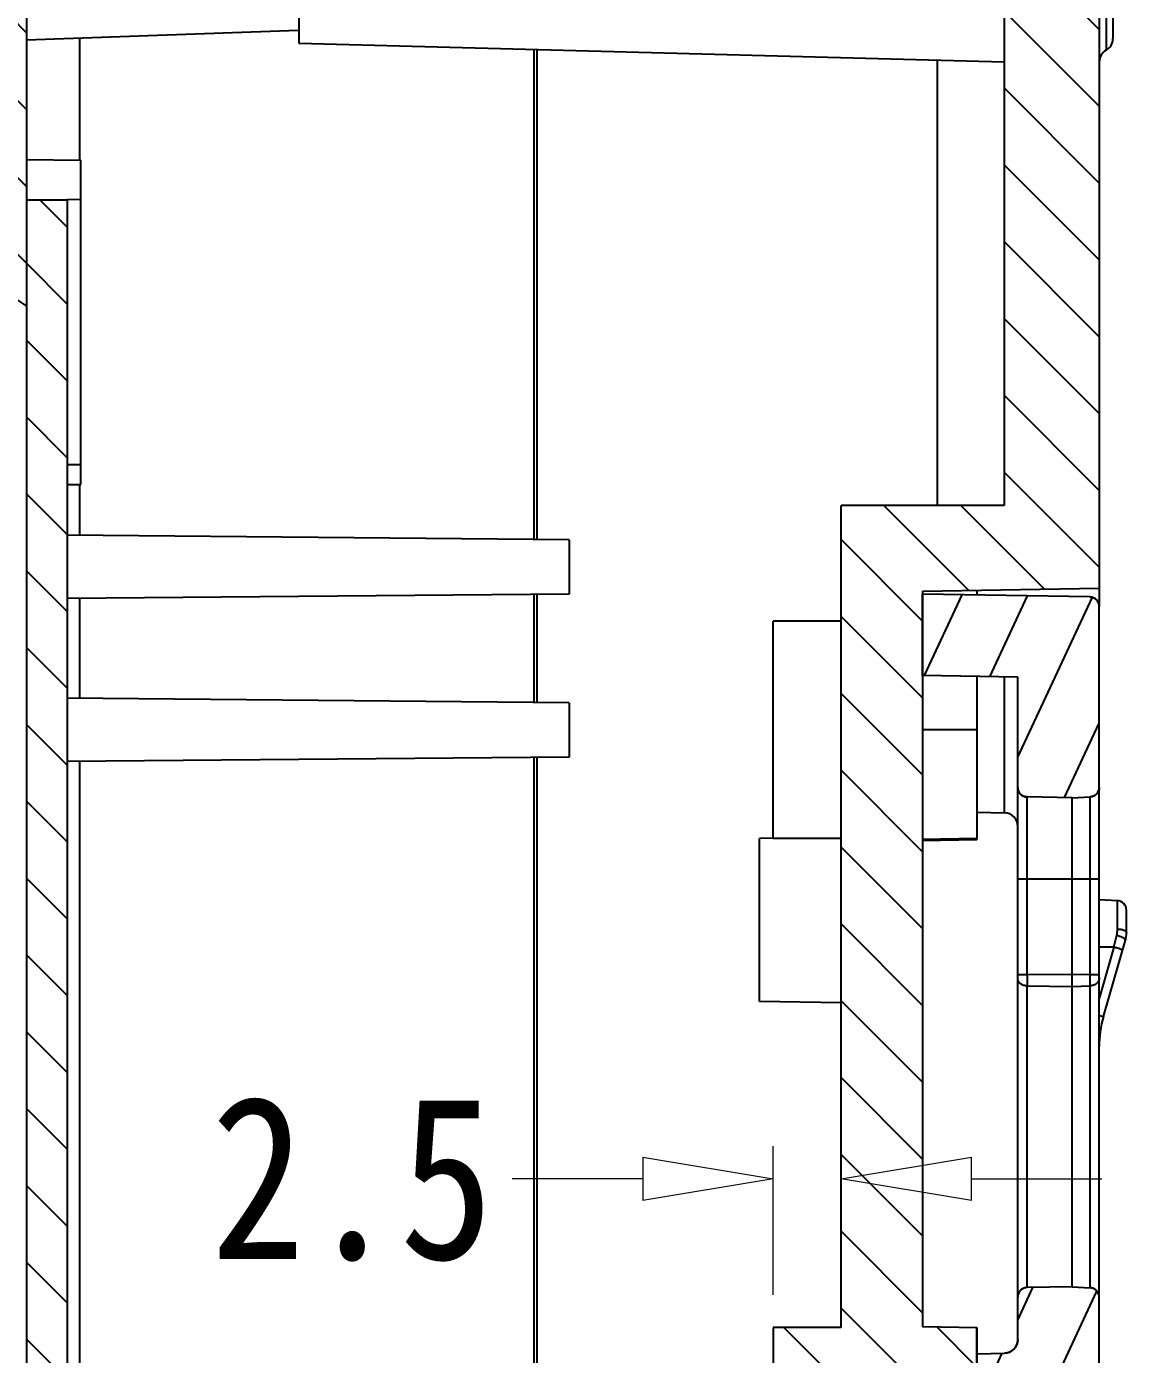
# Model space of a CAD drawing. Header units: millimetres. Extents: x 1786 to 2940, y -3417 to -1928.
# Drawn here: x 2595.91 to 2636.38, y -2885.4 to -2836.52 of the extents above; entities that cross this region are included whole.
import ezdxf

# ---------------------------------------------------------------- set-up
doc = ezdxf.new("R2010")
doc.units = ezdxf.units.MM
doc.layers.add('02___PRT_ALL_AXES', color=7, linetype='Continuous')
doc.layers.add('06___PRT_ALL_SURFS', color=7, linetype='Continuous')
doc.layers.add('dim', color=3, linetype='Continuous', lineweight=9)
doc.styles.add('FFS', font='', dxfattribs={"width": 0.85})
doc.styles.get('FFS').set_extended_font_data('FangSong_GB2312')
doc.dimstyles.new('YanXiu', dxfattribs={"dimtxt": 2.5, "dimasz": 2.2, "dimexe": 1, "dimexo": 0.6, "dimgap": 0.66, "dimtad": 0, "dimzin": 9, "dimdsep": 46, "dimtxsty": 'FFS', "dimblk": 'CLOSEDBLANK', "dimcen": 0, "dimclrd": 256, "dimclre": 131, "dimclrt": 42, "dimazin": 2, "dimtfac": 1, "dimtofl": 0, "dimtmove": 0, "dimatfit": 3, "dimldrblk": 'CLOSEDBLANK', "dimfxl": 1, "dimlwd": 5, "dimlwe": 5, "dimarcsym": 0})
pattern_1 = [(315, (-644.6682, -170.3484), (1.4142136, 1.4142136), [])]

# ---------------------------------------------------------------- blocks, each defined once
blk = doc.blocks.new('_ClosedBlank')
at = {"color": 0, "linetype": 'ByBlock', "lineweight": -2}
for p, q in [((-1, 0.167), (0, 0)), ((-1, 0.167), (-1, -0.167)), ((0, 0), (-1, -0.167))]:
    blk.add_line(p, q, dxfattribs=at)
blk = doc.blocks.new('*D16')
at = {"layer": 'Defpoints', "color": 0, "transparency": 16777216}
for p in [(-58.776, 176.946), (-58.776, 171.473), (-56.276, 171.473)]:
    blk.add_point(p, dxfattribs=at)
at = {"layer": 'dim', "color": 131, "lineweight": 5, "transparency": 16777216}
for p, q in [((-58.776, 172.672), (-58.776, 178.145)), ((-56.276, 172.672), (-56.276, 178.145))]:
    blk.add_line(p, q, dxfattribs=at)
at = {"layer": 'dim', "lineweight": 5, "transparency": 16777216}
for p, q in [((-63.576, 176.946), (-68.376, 176.946)), ((-51.476, 176.946), (-46.676, 176.946))]:
    blk.add_line(p, q, dxfattribs=at)
at = {"layer": 'dim', "lineweight": 5, "transparency": 16777216, "xscale": 4.800000000000001, "yscale": 4.800000000000001, "zscale": 4.800000000000001}
blk.add_blockref('_ClosedBlank', (-58.776, 176.946), dxfattribs=at)
at = {"layer": 'dim', "lineweight": 5, "transparency": 16777216, "xscale": 4.800000000000001, "yscale": 4.800000000000001, "zscale": 4.800000000000001, "rotation": 180}
blk.add_blockref('_ClosedBlank', (-56.276, 176.946), dxfattribs=at)
at = {"layer": 'dim', "color": 42, "transparency": 16777216, "insert": (-74.262, 176.946), "char_height": 6, "attachment_point": 5, "style": 'FFS'}
blk.add_mtext('2.5', dxfattribs=at)
blk = doc.blocks.new('u231')
at = {"linetype": 'Continuous'}
h = blk.add_hatch(dxfattribs=at)
h.set_pattern_fill('DEFAULT__11', color=2, scale=2, angle=135, style=0, pattern_type=0)
h.set_pattern_definition([(135, (-647.4967, -173.1769), (-1.4142136, -1.4142136), [])])
edge = h.paths.add_edge_path()
edge.add_line((-89.538, 42.098), (-89.538, 71.575))
edge.add_line((-86.247, 71.575), (-89.538, 71.575))
edge.add_line((-86.247, 63.672), (-86.247, 71.575))
edge.add_line((-86.247, 63.672), (-80.547, 63.473))
edge.add_line((-80.547, 61.573), (-80.547, 63.473))
edge.add_line((-86.547, 61.468), (-80.547, 61.573))
edge.add_line((-86.547, 59.477), (-86.547, 61.468))
edge.add_line((-86.547, 59.477), (-80.547, 59.373))
edge.add_line((-80.547, 57.473), (-80.547, 59.373))
edge.add_line((-86.247, 57.274), (-80.547, 57.473))
edge.add_line((-86.247, 54.072), (-86.247, 57.274))
edge.add_line((-86.247, 54.072), (-76.247, 53.723))
edge.add_line((-76.247, 52.223), (-76.247, 53.723))
edge.add_line((-76.247, 52.223), (-86.247, 52.223))
edge.add_line((-86.247, 46.723), (-86.247, 52.223))
edge.add_line((-76.247, 46.723), (-86.247, 46.723))
edge.add_line((-76.247, 45.223), (-76.247, 46.723))
edge.add_line((-86.247, 44.873), (-76.247, 45.223))
edge.add_line((-86.247, 41.665), (-86.247, 44.873))
edge.add_spline(control_points=[(-84.282, 39.619), (-84.433, 39.622), (-84.725, 39.661), (-85.147, 39.819), (-85.522, 40.067), (-85.834, 40.393), (-86.069, 40.781), (-86.214, 41.213), (-86.247, 41.511), (-86.247, 41.665)], knot_values=[0, 0, 0, 0, 0.142857, 0.285714, 0.428571, 0.571429, 0.714286, 0.857143, 1, 1, 1, 1], degree=3, periodic=0)
edge.add_line((-84.282, 39.619), (-67.576, 39.321))
edge.add_line((-67.576, 37.579), (-67.576, 39.321))
edge.add_line((-66.276, 37.509), (-67.576, 37.579))
edge.add_line((-66.276, 35.72), (-66.276, 37.509))
edge.add_line((-83.697, 36.031), (-66.276, 35.72))
edge.add_spline(control_points=[(-89.538, 42.098), (-89.538, 41.702), (-89.464, 40.927), (-89.137, 39.795), (-88.603, 38.753), (-87.881, 37.832), (-86.993, 37.067), (-85.972, 36.491), (-84.853, 36.128), (-84.088, 36.038), (-83.697, 36.031)], knot_values=[0, 0, 0, 0, 0.125, 0.25, 0.375, 0.5, 0.625, 0.75, 0.875, 1, 1, 1, 1], degree=3, periodic=0)
edge = h.paths.add_edge_path()
edge.add_line((-89.538, 71.575), (-89.586, 71.575))
edge.add_line((-89.586, 71.575), (-88.588, 71.575))
edge.add_line((-86.247, 71.575), (-88.588, 71.575))
edge.add_line((-86.247, 71.575), (-89.538, 71.575))
edge = h.paths.add_edge_path()
edge.add_line((-90.576, 134.542), (-90.576, 139.222))
edge.add_line((-90.576, 139.222), (-89.276, 139.973))
edge.add_spline(control_points=[(-89.276, 141.299), (-88.669, 140.979), (-88.669, 140.293), (-89.276, 139.973)], knot_values=[0, 0, 0, 0, 1, 1, 1, 1], weights=[1, 0.644444, 0.644444, 1], degree=3, periodic=0)
edge.add_line((-89.276, 141.299), (-89.276, 145.873))
edge.add_line((-89.276, 145.873), (-86.247, 147.873))
edge.add_line((-86.247, 147.873), (-86.247, 141.672))
edge.add_line((-86.247, 141.672), (-80.547, 141.473))
edge.add_line((-80.547, 141.473), (-80.547, 139.573))
edge.add_line((-86.547, 139.468), (-80.547, 139.573))
edge.add_line((-86.547, 139.468), (-86.547, 137.477))
edge.add_line((-86.547, 137.477), (-80.547, 137.373))
edge.add_line((-80.547, 137.373), (-80.547, 135.473))
edge.add_line((-86.247, 135.274), (-80.547, 135.473))
edge.add_line((-86.247, 135.274), (-86.247, 71.575))
edge.add_line((-86.247, 71.575), (-88.588, 71.575))
edge.add_line((-88.588, 134.473), (-88.588, 71.575))
edge.add_line((-90.576, 134.542), (-88.588, 134.473))
edge = h.paths.add_edge_path()
edge.add_line((-90.576, 217.723), (-90.576, 235.152))
edge.add_spline(control_points=[(-84.681, 241.151), (-88.147, 241.091), (-90.576, 238.619), (-90.576, 235.152)], knot_values=[0, 0, 0, 0, 1, 1, 1, 1], weights=[1, 0.808834, 0.808834, 1], degree=3, periodic=0)
edge.add_line((-84.681, 241.151), (-79.276, 241.246))
edge.add_line((-79.276, 240.223), (-79.276, 241.246))
edge.add_line((-79.276, 240.223), (-80.876, 240.223))
edge.add_line((-80.876, 238.623), (-80.876, 240.223))
edge.add_line((-79.276, 238.623), (-80.876, 238.623))
edge.add_line((-79.276, 237.745), (-79.276, 238.623))
edge.add_line((-84.282, 237.658), (-79.276, 237.745))
edge.add_spline(control_points=[(-84.282, 237.658), (-85.437, 237.638), (-86.247, 236.814), (-86.247, 235.658)], knot_values=[0, 0, 0, 0, 1, 1, 1, 1], weights=[1, 0.808834, 0.808834, 1], degree=3, periodic=0)
edge.add_line((-86.247, 235.658), (-86.247, 226.672))
edge.add_line((-86.247, 226.672), (-80.547, 226.473))
edge.add_line((-80.547, 226.473), (-80.547, 224.573))
edge.add_line((-86.547, 224.468), (-80.547, 224.573))
edge.add_line((-86.547, 224.468), (-86.547, 222.477))
edge.add_line((-86.547, 222.477), (-80.547, 222.373))
edge.add_line((-80.547, 222.373), (-80.547, 220.473))
edge.add_line((-86.247, 220.274), (-80.547, 220.473))
edge.add_line((-86.247, 220.274), (-86.247, 209.072))
edge.add_line((-89.276, 211.073), (-86.247, 209.072))
edge.add_line((-89.276, 211.073), (-89.276, 215.646))
edge.add_spline(control_points=[(-89.276, 216.973), (-88.669, 216.652), (-88.669, 215.966), (-89.276, 215.646)], knot_values=[0, 0, 0, 0, 1, 1, 1, 1], weights=[1, 0.644444, 0.644444, 1], degree=3, periodic=0)
edge.add_line((-89.276, 216.973), (-90.576, 217.723))
h = blk.add_hatch(dxfattribs=at)
h.set_pattern_fill('DEFAULT__10', color=2, scale=2, angle=-45, style=0, pattern_type=0)
h.set_pattern_definition(pattern_1)
edge = h.paths.add_edge_path()
edge.add_line((-66.276, 36.231), (-66.276, 37.56))
edge.add_line((-67.476, 37.624), (-66.276, 37.56))
edge.add_line((-67.476, 37.624), (-67.476, 39.277))
edge.add_line((-52.733, 39.54), (-67.476, 39.277))
edge.add_spline(control_points=[(-50.276, 42.097), (-50.276, 41.905), (-50.317, 41.534), (-50.496, 40.997), (-50.787, 40.513), (-51.176, 40.104), (-51.647, 39.791), (-52.176, 39.592), (-52.543, 39.543), (-52.733, 39.54)], knot_values=[0, 0, 0, 0, 0.142857, 0.285714, 0.428571, 0.571429, 0.714286, 0.857143, 1, 1, 1, 1], degree=3, periodic=0)
edge.add_line((-50.276, 42.097), (-50.276, 44.064))
edge.add_line((-76.226, 44.744), (-50.276, 44.064))
edge.add_line((-76.226, 44.744), (-76.226, 47.723))
edge.add_line((-76.226, 47.723), (-60.776, 47.588))
edge.add_line((-60.776, 46.7), (-60.776, 47.588))
edge.add_line((-60.776, 46.7), (-47.776, 46.473))
edge.add_line((-47.776, 45.469), (-47.776, 46.473))
edge.add_line((-47.776, 45.469), (-46.276, 45.443))
edge.add_line((-46.276, 44.919), (-46.276, 45.443))
edge.add_spline(control_points=[(-46.526, 44.486), (-46.368, 44.578), (-46.276, 44.736), (-46.276, 44.919)], knot_values=[0, 0, 0, 0, 1, 1, 1, 1], weights=[1, 0.910684, 0.910684, 1], degree=3, periodic=0)
edge.add_spline(control_points=[(-46.526, 44.486), (-46.685, 44.395), (-46.776, 44.236), (-46.776, 44.053)], knot_values=[0, 0, 0, 0, 1, 1, 1, 1], weights=[1, 0.910684, 0.910684, 1], degree=3, periodic=0)
edge.add_line((-46.776, 42.097), (-46.776, 44.053))
edge.add_spline(control_points=[(-52.672, 35.963), (-52.277, 35.97), (-51.505, 36.062), (-50.377, 36.43), (-49.35, 37.013), (-48.454, 37.785), (-47.725, 38.715), (-47.184, 39.768), (-46.851, 40.912), (-46.776, 41.696), (-46.776, 42.097)], knot_values=[0, 0, 0, 0, 0.125, 0.25, 0.375, 0.5, 0.625, 0.75, 0.875, 1, 1, 1, 1], degree=3, periodic=0)
edge.add_line((-52.672, 35.963), (-65.776, 35.729))
edge.add_line((-65.776, 35.729), (-65.776, 36.204))
edge.add_line((-66.276, 36.231), (-65.776, 36.204))
edge = h.paths.add_edge_path()
edge.add_line((-46.776, 54.892), (-46.776, 71.575))
edge.add_spline(control_points=[(-46.526, 54.459), (-46.685, 54.551), (-46.776, 54.709), (-46.776, 54.892)], knot_values=[0, 0, 0, 0, 1, 1, 1, 1], weights=[1, 0.910684, 0.910684, 1], degree=3, periodic=0)
edge.add_spline(control_points=[(-46.526, 54.459), (-46.368, 54.368), (-46.276, 54.209), (-46.276, 54.026)], knot_values=[0, 0, 0, 0, 1, 1, 1, 1], weights=[1, 0.910684, 0.910684, 1], degree=3, periodic=0)
edge.add_line((-46.276, 53.502), (-46.276, 54.026))
edge.add_line((-47.776, 53.476), (-46.276, 53.502))
edge.add_line((-47.776, 52.473), (-47.776, 53.476))
edge.add_line((-60.776, 52.246), (-47.776, 52.473))
edge.add_line((-60.776, 51.357), (-60.776, 52.246))
edge.add_line((-76.226, 51.223), (-60.776, 51.357))
edge.add_line((-76.226, 51.223), (-76.226, 54.201))
edge.add_line((-76.226, 54.201), (-50.276, 54.881))
edge.add_line((-50.276, 54.881), (-50.276, 71.575))
edge.add_line((-46.776, 71.575), (-50.276, 71.575))
edge = h.paths.add_edge_path()
edge.add_line((-46.776, 71.575), (-50.276, 71.575))
edge.add_line((-46.776, 71.575), (-50.276, 71.575))
edge = h.paths.add_edge_path()
edge.add_line((-46.776, 235.236), (-46.776, 198.686))
edge.add_line((-53.276, 198.573), (-46.776, 198.686))
edge.add_line((-53.276, 198.573), (-53.276, 171.508))
edge.add_line((-53.276, 171.508), (-51.276, 171.473))
edge.add_line((-51.276, 171.473), (-51.276, 169.973))
edge.add_line((-57.276, 169.973), (-51.276, 169.973))
edge.add_line((-57.276, 169.973), (-57.276, 164.973))
edge.add_line((-57.276, 164.973), (-51.276, 164.973))
edge.add_line((-51.276, 164.973), (-51.276, 163.823))
edge.add_spline(control_points=[(-51.276, 163.823), (-51.705, 163.823), (-52.115, 163.695), (-52.468, 163.452)], knot_values=[0, 0, 0, 0, 1, 1, 1, 1], weights=[1, 0.969892, 0.969892, 1], degree=3, periodic=0)
edge.add_line((-53.276, 163.438), (-52.468, 163.452))
edge.add_line((-53.276, 163.438), (-53.276, 159.638))
edge.add_line((-53.776, 159.638), (-53.276, 159.638))
edge.add_line((-53.776, 159.638), (-53.776, 156.473))
edge.add_line((-53.776, 156.473), (-53.276, 156.473))
edge.add_line((-53.276, 156.473), (-53.276, 146.532))
edge.add_line((-48.313, 146.446), (-53.276, 146.532))
edge.add_spline(control_points=[(-48.313, 146.446), (-48.095, 146.442), (-47.949, 146.278), (-47.971, 146.06)], knot_values=[0, 0, 0, 0, 1, 1, 1, 1], weights=[1, 0.784661, 0.784661, 1], degree=3, periodic=0)
edge.add_spline(control_points=[(-47.427, 134.266), (-48.188, 138.156), (-48.371, 142.116), (-47.971, 146.06)], knot_values=[0, 0, 0, 0, 1, 1, 1, 1], weights=[1, 0.992806, 0.992806, 1], degree=3, periodic=0)
edge.add_spline(control_points=[(-47.427, 134.266), (-47.065, 132.413), (-47.054, 130.526), (-47.396, 128.669)], knot_values=[0, 0, 0, 0, 1, 1, 1, 1], weights=[1, 0.988296, 0.988296, 1], degree=3, periodic=0)
edge.add_spline(control_points=[(-47.385, 114.009), (-48.288, 118.868), (-48.291, 123.809), (-47.396, 128.669)], knot_values=[0, 0, 0, 0, 1, 1, 1, 1], weights=[1, 0.988878, 0.988878, 1], degree=3, periodic=0)
edge.add_spline(control_points=[(-47.385, 114.009), (-47.047, 112.192), (-47.048, 110.344), (-47.386, 108.527)], knot_values=[0, 0, 0, 0, 1, 1, 1, 1], weights=[1, 0.988772, 0.988772, 1], degree=3, periodic=0)
edge.add_spline(control_points=[(-47.939, 97.973), (-48.219, 101.505), (-48.034, 105.043), (-47.386, 108.527)], knot_values=[0, 0, 0, 0, 1, 1, 1, 1], weights=[1, 0.994244, 0.994244, 1], degree=3, periodic=0)
edge.add_spline(control_points=[(-48.047, 97.692), (-47.969, 97.766), (-47.931, 97.866), (-47.939, 97.973)], knot_values=[0, 0, 0, 0, 1, 1, 1, 1], weights=[1, 0.934846, 0.934846, 1], degree=3, periodic=0)
edge.add_spline(control_points=[(-51.754, 89.967), (-51.509, 92.944), (-50.216, 95.637), (-48.047, 97.692)], knot_values=[0, 0, 0, 0, 1, 1, 1, 1], weights=[1, 0.956068, 0.956068, 1], degree=3, periodic=0)
edge.add_spline(control_points=[(-52.097, 89.646), (-51.908, 89.649), (-51.77, 89.778), (-51.754, 89.967)], knot_values=[0, 0, 0, 0, 1, 1, 1, 1], weights=[1, 0.827667, 0.827667, 1], degree=3, periodic=0)
edge.add_line((-52.097, 89.646), (-53.276, 89.625))
edge.add_line((-53.276, 89.625), (-53.276, 79.075))
edge.add_line((-53.276, 79.075), (-46.776, 78.961))
edge.add_line((-46.776, 78.961), (-46.776, 71.575))
edge.add_line((-46.776, 71.575), (-50.276, 71.575))
edge.add_line((-50.276, 75.917), (-50.276, 71.575))
edge.add_line((-50.276, 75.917), (-56.276, 75.917))
edge.add_line((-56.276, 75.917), (-56.276, 91.591))
edge.add_spline(control_points=[(-56.276, 91.591), (-56.276, 92.168), (-55.871, 92.58), (-55.294, 92.59)], knot_values=[0, 0, 0, 0, 1, 1, 1, 1], weights=[1, 0.808834, 0.808834, 1], degree=3, periodic=0)
edge.add_line((-55.098, 92.594), (-55.294, 92.59))
edge.add_spline(control_points=[(-54.158, 93.305), (-54.288, 92.874), (-54.647, 92.602), (-55.098, 92.594)], knot_values=[0, 0, 0, 0, 1, 1, 1, 1], weights=[1, 0.871858, 0.871858, 1], degree=3, periodic=0)
edge.add_spline(control_points=[(-54.158, 93.305), (-53.565, 95.273), (-52.586, 97.079), (-51.262, 98.65)], knot_values=[0, 0, 0, 0, 1, 1, 1, 1], weights=[1, 0.986169, 0.986169, 1], degree=3, periodic=0)
edge.add_spline(control_points=[(-51.027, 99.337), (-51.016, 99.084), (-51.098, 98.844), (-51.262, 98.65)], knot_values=[0, 0, 0, 0, 1, 1, 1, 1], weights=[1, 0.95456, 0.95456, 1], degree=3, periodic=0)
edge.add_spline(control_points=[(-51.027, 99.337), (-51.164, 102.602), (-50.933, 105.862), (-50.335, 109.075)], knot_values=[0, 0, 0, 0, 1, 1, 1, 1], weights=[1, 0.995749, 0.995749, 1], degree=3, periodic=0)
edge.add_spline(control_points=[(-50.335, 113.462), (-50.065, 112.008), (-50.065, 110.529), (-50.335, 109.075)], knot_values=[0, 0, 0, 0, 1, 1, 1, 1], weights=[1, 0.988772, 0.988772, 1], degree=3, periodic=0)
edge.add_spline(control_points=[(-50.335, 113.462), (-51.304, 118.682), (-51.308, 123.991), (-50.347, 129.213)], knot_values=[0, 0, 0, 0, 1, 1, 1, 1], weights=[1, 0.988878, 0.988878, 1], degree=3, periodic=0)
edge.add_spline(control_points=[(-50.371, 133.69), (-50.081, 132.208), (-50.073, 130.698), (-50.347, 129.213)], knot_values=[0, 0, 0, 0, 1, 1, 1, 1], weights=[1, 0.988296, 0.988296, 1], degree=3, periodic=0)
edge.add_spline(control_points=[(-50.371, 133.69), (-50.939, 136.594), (-51.208, 139.542), (-51.173, 142.501)], knot_values=[0, 0, 0, 0, 1, 1, 1, 1], weights=[1, 0.996511, 0.996511, 1], degree=3, periodic=0)
edge.add_spline(control_points=[(-52.156, 143.512), (-51.573, 143.502), (-51.167, 143.084), (-51.173, 142.501)], knot_values=[0, 0, 0, 0, 1, 1, 1, 1], weights=[1, 0.806127, 0.806127, 1], degree=3, periodic=0)
edge.add_line((-52.156, 143.512), (-55.294, 143.567))
edge.add_spline(control_points=[(-56.276, 144.567), (-56.276, 143.989), (-55.871, 143.577), (-55.294, 143.567)], knot_values=[0, 0, 0, 0, 1, 1, 1, 1], weights=[1, 0.808834, 0.808834, 1], degree=3, periodic=0)
edge.add_line((-56.276, 144.567), (-56.276, 163.473))
edge.add_line((-56.276, 163.473), (-58.776, 163.473))
edge.add_line((-58.776, 171.473), (-58.776, 163.473))
edge.add_line((-56.276, 171.473), (-58.776, 171.473))
edge.add_line((-56.276, 171.473), (-56.276, 201.73))
edge.add_line((-50.276, 201.73), (-56.276, 201.73))
edge.add_line((-50.276, 235.236), (-50.276, 201.73))
edge.add_spline(control_points=[(-50.276, 235.236), (-50.276, 236.68), (-51.289, 237.71), (-52.733, 237.736)], knot_values=[0, 0, 0, 0, 1, 1, 1, 1], weights=[1, 0.808834, 0.808834, 1], degree=3, periodic=0)
edge.add_line((-55.276, 237.78), (-52.733, 237.736))
edge.add_line((-55.276, 237.78), (-55.276, 238.623))
edge.add_line((-53.676, 238.623), (-55.276, 238.623))
edge.add_line((-53.676, 238.623), (-53.676, 240.223))
edge.add_line((-53.676, 240.223), (-55.276, 240.223))
edge.add_line((-55.276, 240.223), (-55.276, 241.281))
edge.add_line((-55.276, 241.281), (-52.672, 241.235))
edge.add_spline(control_points=[(-46.776, 235.236), (-46.776, 238.702), (-49.206, 241.175), (-52.672, 241.235)], knot_values=[0, 0, 0, 0, 1, 1, 1, 1], weights=[1, 0.808834, 0.808834, 1], degree=3, periodic=0)
h = blk.add_hatch(dxfattribs=at)
h.set_pattern_fill('DEFAULT__9', color=2, scale=2, angle=-45, style=0, pattern_type=0)
h.set_pattern_definition(pattern_1)
edge = h.paths.add_edge_path()
edge.add_line((-84.747, 212.973), (-84.747, 143.973))
edge.add_line((-84.747, 143.973), (-86.247, 143.973))
edge.add_line((-86.247, 212.973), (-86.247, 143.973))
edge.add_line((-84.747, 212.973), (-86.247, 212.973))
h = blk.add_hatch(dxfattribs=at)
h.set_pattern_fill('DEFAULT__5', color=2, scale=2.189043, angle=245, style=0, pattern_type=0)
h.set_pattern_definition([(245, (-646.0824, -171.7626), (1.983947, -0.9251295), [])])
edge = h.paths.add_edge_path()
edge.add_line((-46.776, 160.844), (-46.776, 164.488))
edge.add_spline(control_points=[(-46.776, 160.844), (-46.776, 158.517), (-48.363, 156.816), (-50.683, 156.654)], knot_values=[0, 0, 0, 0, 1, 1, 1, 1], weights=[1, 0.820902, 0.820902, 1], degree=3, periodic=0)
edge.add_line((-50.683, 156.654), (-52.176, 156.55))
edge.add_line((-52.176, 157), (-52.176, 156.55))
edge.add_line((-53.276, 157.038), (-52.176, 157))
edge.add_line((-53.276, 157.038), (-53.776, 157.047))
edge.add_line((-53.776, 159.638), (-53.776, 157.047))
edge.add_line((-53.276, 159.638), (-53.776, 159.638))
edge.add_line((-53.276, 159.638), (-51.276, 159.673))
edge.add_spline(control_points=[(-51.276, 159.673), (-47.176, 159.673), (-47.176, 163.773), (-51.276, 163.773)], knot_values=[0, 0, 0, 0, 1, 1, 1, 1], weights=[1, 0.333333, 0.333333, 1], degree=3, periodic=0)
edge.add_line((-51.276, 163.773), (-51.276, 165.838))
edge.add_line((-51.276, 165.838), (-48.562, 165.79))
edge.add_line((-48.562, 165.79), (-47.276, 164.505))
edge.add_line((-47.276, 164.505), (-46.776, 164.488))
edge = h.paths.add_edge_path()
edge.add_line((-46.776, 170.458), (-46.776, 172.588))
edge.add_line((-47.276, 170.44), (-46.776, 170.458))
edge.add_line((-48.562, 169.155), (-47.276, 170.44))
edge.add_line((-51.276, 169.108), (-48.562, 169.155))
edge.add_line((-51.276, 169.108), (-51.276, 170.508))
edge.add_line((-51.276, 170.508), (-50.268, 170.525))
edge.add_spline(control_points=[(-49.776, 171.025), (-49.776, 170.736), (-49.979, 170.53), (-50.268, 170.525)], knot_values=[0, 0, 0, 0, 1, 1, 1, 1], weights=[1, 0.808834, 0.808834, 1], degree=3, periodic=0)
edge.add_line((-49.776, 171.025), (-49.776, 172.594))
edge.add_spline(control_points=[(-49.432, 172.944), (-49.635, 172.94), (-49.776, 172.796), (-49.776, 172.594)], knot_values=[0, 0, 0, 0, 1, 1, 1, 1], weights=[1, 0.808834, 0.808834, 1], degree=3, periodic=0)
edge.add_line((-47.776, 172.973), (-49.432, 172.944))
edge.add_line((-47.776, 172.973), (-47.108, 172.938))
edge.add_spline(control_points=[(-46.776, 172.588), (-46.776, 172.785), (-46.912, 172.927), (-47.108, 172.938)], knot_values=[0, 0, 0, 0, 1, 1, 1, 1], weights=[1, 0.816916, 0.816916, 1], degree=3, periodic=0)
edge = h.paths.add_edge_path()
edge.add_line((-46.776, 191.357), (-46.776, 198.015))
edge.add_spline(control_points=[(-46.776, 191.357), (-46.776, 191.161), (-46.912, 191.018), (-47.108, 191.008)], knot_values=[0, 0, 0, 0, 1, 1, 1, 1], weights=[1, 0.816916, 0.816916, 1], degree=3, periodic=0)
edge.add_line((-47.776, 190.973), (-47.108, 191.008))
edge.add_line((-47.776, 190.973), (-49.432, 191.002))
edge.add_spline(control_points=[(-49.432, 191.002), (-49.635, 191.005), (-49.776, 191.149), (-49.776, 191.351)], knot_values=[0, 0, 0, 0, 1, 1, 1, 1], weights=[1, 0.808834, 0.808834, 1], degree=3, periodic=0)
edge.add_line((-49.776, 191.351), (-49.776, 195.411))
edge.add_line((-49.776, 195.411), (-53.276, 195.472))
edge.add_line((-53.276, 195.472), (-53.276, 198.473))
edge.add_line((-47.12, 198.365), (-53.276, 198.473))
edge.add_spline(control_points=[(-47.12, 198.365), (-46.918, 198.362), (-46.776, 198.217), (-46.776, 198.015)], knot_values=[0, 0, 0, 0, 1, 1, 1, 1], weights=[1, 0.808834, 0.808834, 1], degree=3, periodic=0)
at = {"color": 7, "linetype": 'Continuous'}
for p, q in [((-50.276, 235.236), (-50.276, 201.73)), ((-50.276, 235.236), (-50.276, 201.73)), ((-46.776, 235.236), (-46.776, 198.686)), ((-46.776, 235.236), (-46.776, 198.027)), ((-46.526, 228.459), (-46.526, 218.486)), ((-76.226, 228.201), (-76.226, 218.744)), ((-46.276, 228.026), (-46.276, 218.919)), ((-86.247, 220.274), (-86.247, 209.072)), ((-86.247, 220.274), (-86.247, 141.672)), ((-86.247, 218.873), (-76.247, 219.223)), ((-84.282, 214.438), (-84.282, 218.942)), ((-76.226, 218.744), (-50.276, 218.064)), ((-67.576, 218.517), (-67.576, 200.484)), ((-67.476, 218.515), (-67.476, 200.484)), ((-52.733, 201.73), (-52.733, 218.129)), ((-86.247, 214.473), (-84.247, 214.438)), ((-84.247, 202.508), (-84.247, 214.438)), ((-84.747, 212.973), (-86.247, 212.973)), ((-84.747, 212.973), (-86.247, 212.973)), ((-86.247, 212.973), (-86.247, 143.973)), ((-84.747, 212.999), (-84.247, 213.008)), ((-84.747, 212.973), (-84.747, 143.973)), ((-84.747, 212.973), (-84.747, 143.973)), ((-89.276, 211.073), (-86.247, 209.072)), ((-89.276, 211.073), (-86.247, 209.072)), ((-84.247, 203.223), (-84.747, 203.223)), ((-84.747, 202.499), (-84.247, 202.508)), ((-84.282, 200.63), (-84.282, 202.508)), ((-50.276, 201.73), (-56.276, 201.73)), ((-50.276, 201.73), (-56.276, 201.73)), ((-56.276, 171.473), (-56.276, 201.73)), ((-56.276, 171.473), (-56.276, 201.73)), ((-66.276, 200.473), (-84.747, 200.634)), ((-66.276, 200.473), (-66.276, 198.473)), ((-66.276, 198.473), (-84.747, 198.311)), ((-67.576, 198.461), (-67.576, 194.484)), ((-67.476, 198.461), (-67.476, 194.484)), ((-53.276, 198.573), (-46.776, 198.686)), ((-53.276, 198.573), (-46.776, 198.686)), ((-53.276, 198.573), (-53.276, 171.508)), ((-53.276, 198.573), (-53.276, 171.508)), ((-47.12, 198.365), (-53.276, 198.473)), ((-47.12, 198.365), (-53.276, 198.473)), ((-53.276, 195.472), (-53.276, 198.473)), ((-84.282, 194.63), (-84.282, 198.315)), ((-46.776, 159.223), (-46.776, 198.015)), ((-46.776, 191.357), (-46.776, 198.015)), ((-56.276, 197.473), (-58.776, 197.473)), ((-49.776, 195.411), (-53.276, 195.472)), ((-49.776, 195.411), (-53.276, 195.472)), ((-50.268, 190.42), (-50.268, 195.42)), ((-49.776, 171.025), (-49.776, 195.411)), ((-49.776, 191.351), (-49.776, 195.411)), ((-66.276, 194.473), (-84.747, 194.634)), ((-66.276, 194.473), (-66.276, 192.473)), ((-66.276, 192.473), (-84.747, 192.311)), ((-84.282, 154.438), (-84.282, 192.315)), ((-67.576, 192.461), (-67.576, 145.484)), ((-67.476, 192.461), (-67.476, 145.484)), ((-47.776, 190.973), (-49.432, 191.002)), ((-49.432, 184.466), (-49.432, 191.002)), ((-47.776, 190.973), (-49.432, 191.002)), ((-47.776, 190.973), (-47.108, 191.008)), ((-47.776, 190.973), (-47.108, 191.008)), ((-47.776, 184.45), (-47.776, 190.973)), ((-47.108, 184.469), (-47.108, 191.008)), ((-51.276, 190.438), (-50.268, 190.42)), ((-58.776, 189.481), (-59.276, 189.473)), ((-59.276, 183.473), (-59.276, 189.473)), ((-56.276, 189.473), (-58.776, 189.473)), ((-51.276, 189.423), (-53.276, 189.388)), ((-51.276, 189.423), (-51.276, 189.473)), ((-46.776, 187.973), (-49.776, 187.973)), ((-46.108, 187.185), (-46.776, 187.22)), ((-46.108, 186.143), (-46.108, 187.185)), ((-45.776, 186.007), (-45.776, 186.836)), ((-46.235, 185.473), (-46.133, 185.918)), ((-46.235, 185.473), (-46.776, 185.473)), ((-46.235, 185.473), (-46.776, 183.585)), ((-46.621, 182.919), (-45.815, 185.731)), ((-49.776, 184.466), (-49.432, 184.466)), ((-47.776, 184.45), (-49.432, 184.466)), ((-47.108, 184.469), (-47.776, 184.45)), ((-47.108, 184.469), (-46.776, 184.469)), ((-49.432, 172.944), (-49.432, 184.045)), ((-49.432, 184.045), (-47.776, 184.029)), ((-47.776, 184.029), (-47.108, 184.049)), ((-47.776, 172.973), (-47.776, 184.029)), ((-47.108, 172.938), (-47.108, 184.049)), ((-56.276, 183.42), (-59.276, 183.473)), ((-49.776, 171.025), (-49.776, 172.594)), ((-47.776, 172.973), (-49.432, 172.944)), ((-47.776, 172.973), (-49.432, 172.944)), ((-47.776, 172.973), (-47.108, 172.938)), ((-47.776, 172.973), (-47.108, 172.938)), ((-46.776, 170.458), (-46.776, 172.588)), ((-56.276, 171.473), (-58.776, 171.473)), ((-56.276, 171.473), (-58.776, 171.473)), ((-58.776, 171.473), (-58.776, 163.473)), ((-58.776, 171.473), (-58.776, 163.473)), ((-53.276, 171.508), (-51.276, 171.473)), ((-53.276, 171.508), (-51.276, 171.473)), ((-51.276, 171.473), (-51.276, 169.973)), ((-51.276, 168.973), (-51.276, 171.473)), ((-51.276, 170.508), (-50.268, 170.525)), ((-51.276, 170.508), (-50.268, 170.525)), ((-51.276, 169.108), (-51.276, 170.508))]:
    blk.add_line(p, q, dxfattribs=at)
for centre, radius, start, end in [((-46.276, 218.053), 0.5, 120, 180), ((-46.776, 218.919), 0.5, 300, 0), ((-47.126, 198.015), 0.35, 0, 89), ((-49.426, 191.351), 0.35, 180, 269), ((-47.126, 191.357), 0.35, 273, 0), ((-50.276, 189.92), 0.5, 0, 89), ((-46.126, 186.836), 0.35, 0, 87), ((-47.119, 186.143), 1.012, 347.1913, 0.0528), ((-46.776, 186.007), 1, 344, 0), ((-42.776, 181.816), 4, 164, 180.0003), ((-49.426, 172.594), 0.35, 91, 180), ((-47.126, 172.588), 0.35, 0, 87), ((-50.276, 171.025), 0.5, 271, 0)]:
    blk.add_arc(centre, radius, start, end, dxfattribs=at)
for points, start_tangent, end_tangent in [([(-47.12, 198.365), (-47.116, 198.365), (-47.112, 198.365), (-47.109, 198.365), (-47.105, 198.365), (-47.101, 198.364), (-47.097, 198.364), (-47.093, 198.364), (-47.089, 198.363), (-47.085, 198.363), (-47.081, 198.362), (-47.077, 198.362), (-47.073, 198.361), (-47.069, 198.361), (-47.065, 198.36), (-47.061, 198.359), (-47.057, 198.358), (-47.053, 198.357), (-47.049, 198.357), (-47.045, 198.356), (-47.041, 198.355), (-47.037, 198.354), (-47.033, 198.353), (-47.029, 198.351), (-47.025, 198.35), (-47.021, 198.349), (-47.017, 198.348), (-47.013, 198.346), (-47.009, 198.345), (-47.005, 198.344), (-47.001, 198.342), (-46.997, 198.34), (-46.993, 198.339), (-46.989, 198.337), (-46.985, 198.335), (-46.981, 198.334), (-46.977, 198.332), (-46.973, 198.33), (-46.969, 198.328), (-46.965, 198.326), (-46.962, 198.324), (-46.958, 198.322), (-46.954, 198.32), (-46.95, 198.318), (-46.946, 198.315), (-46.943, 198.313), (-46.939, 198.311), (-46.935, 198.308), (-46.931, 198.306), (-46.928, 198.303), (-46.924, 198.301), (-46.921, 198.298), (-46.917, 198.296), (-46.913, 198.293), (-46.91, 198.29), (-46.906, 198.288), (-46.903, 198.285), (-46.9, 198.282), (-46.896, 198.279), (-46.893, 198.276), (-46.889, 198.273), (-46.886, 198.27), (-46.883, 198.267), (-46.88, 198.264), (-46.877, 198.261), (-46.873, 198.257), (-46.87, 198.254), (-46.867, 198.251), (-46.864, 198.247), (-46.861, 198.244), (-46.859, 198.241), (-46.856, 198.237), (-46.853, 198.234), (-46.85, 198.23), (-46.847, 198.227), (-46.845, 198.223), (-46.842, 198.22), (-46.84, 198.216), (-46.837, 198.212), (-46.835, 198.209), (-46.832, 198.205), (-46.83, 198.201), (-46.827, 198.197), (-46.825, 198.194), (-46.823, 198.19), (-46.821, 198.186), (-46.819, 198.182), (-46.817, 198.178), (-46.815, 198.174), (-46.813, 198.171), (-46.811, 198.167), (-46.809, 198.163), (-46.807, 198.159), (-46.805, 198.155), (-46.804, 198.151), (-46.802, 198.147), (-46.8, 198.143), (-46.799, 198.139), (-46.797, 198.135), (-46.796, 198.131), (-46.794, 198.127), (-46.793, 198.123), (-46.792, 198.119), (-46.791, 198.115), (-46.789, 198.111), (-46.788, 198.107), (-46.787, 198.103), (-46.786, 198.098), (-46.785, 198.094), (-46.784, 198.09), (-46.784, 198.086), (-46.783, 198.082), (-46.782, 198.078), (-46.781, 198.074), (-46.781, 198.07), (-46.78, 198.066), (-46.779, 198.062), (-46.779, 198.058), (-46.778, 198.054), (-46.778, 198.05), (-46.778, 198.046), (-46.777, 198.042), (-46.777, 198.038), (-46.777, 198.035), (-46.777, 198.031), (-46.776, 198.027), (-46.776, 198.023), (-46.776, 198.019), (-46.776, 198.015)], (0.999848, -0.017452), (0, -1)), ([(-49.432, 191.002), (-49.436, 191.002), (-49.44, 191.002), (-49.444, 191.002), (-49.448, 191.002), (-49.452, 191.002), (-49.456, 191.003), (-49.46, 191.003), (-49.463, 191.003), (-49.467, 191.004), (-49.471, 191.004), (-49.475, 191.005), (-49.479, 191.006), (-49.483, 191.006), (-49.487, 191.007), (-49.491, 191.008), (-49.495, 191.008), (-49.499, 191.009), (-49.503, 191.01), (-49.507, 191.011), (-49.511, 191.012), (-49.515, 191.013), (-49.519, 191.014), (-49.523, 191.015), (-49.527, 191.016), (-49.532, 191.018), (-49.536, 191.019), (-49.54, 191.02), (-49.544, 191.022), (-49.548, 191.023), (-49.552, 191.025), (-49.556, 191.026), (-49.559, 191.028), (-49.563, 191.029), (-49.567, 191.031), (-49.571, 191.033), (-49.575, 191.035), (-49.579, 191.037), (-49.583, 191.039), (-49.587, 191.041), (-49.591, 191.043), (-49.595, 191.045), (-49.599, 191.047), (-49.602, 191.049), (-49.606, 191.051), (-49.61, 191.054), (-49.614, 191.056), (-49.617, 191.058), (-49.621, 191.061), (-49.625, 191.063), (-49.628, 191.066), (-49.632, 191.068), (-49.636, 191.071), (-49.639, 191.074), (-49.643, 191.076), (-49.646, 191.079), (-49.65, 191.082), (-49.653, 191.085), (-49.656, 191.088), (-49.66, 191.091), (-49.663, 191.094), (-49.666, 191.097), (-49.67, 191.1), (-49.673, 191.103), (-49.676, 191.106), (-49.679, 191.109), (-49.682, 191.113), (-49.685, 191.116), (-49.688, 191.119), (-49.691, 191.123), (-49.694, 191.126), (-49.697, 191.129), (-49.7, 191.133), (-49.702, 191.136), (-49.705, 191.14), (-49.708, 191.143), (-49.71, 191.147), (-49.713, 191.151), (-49.715, 191.154), (-49.718, 191.158), (-49.72, 191.162), (-49.723, 191.165), (-49.725, 191.169), (-49.727, 191.173), (-49.73, 191.177), (-49.732, 191.181), (-49.734, 191.185), (-49.736, 191.188), (-49.738, 191.192), (-49.74, 191.196), (-49.742, 191.2), (-49.744, 191.204), (-49.745, 191.208), (-49.747, 191.212), (-49.749, 191.216), (-49.751, 191.22), (-49.752, 191.224), (-49.754, 191.228), (-49.755, 191.232), (-49.757, 191.236), (-49.758, 191.24), (-49.759, 191.244), (-49.761, 191.248), (-49.762, 191.252), (-49.763, 191.256), (-49.764, 191.26), (-49.765, 191.264), (-49.766, 191.268), (-49.767, 191.272), (-49.768, 191.276), (-49.769, 191.28), (-49.77, 191.284), (-49.771, 191.288), (-49.771, 191.292), (-49.772, 191.296), (-49.772, 191.3), (-49.773, 191.304), (-49.774, 191.308), (-49.774, 191.312), (-49.774, 191.316), (-49.775, 191.32), (-49.775, 191.324), (-49.775, 191.328), (-49.776, 191.332), (-49.776, 191.336), (-49.776, 191.34), (-49.776, 191.344), (-49.776, 191.348), (-49.776, 191.351)], (-0.999848, 0.017452), (0, 1)), ([(-46.776, 191.357), (-46.776, 191.35), (-46.776, 191.346), (-46.777, 191.342), (-46.777, 191.338), (-46.777, 191.334), (-46.777, 191.33), (-46.778, 191.327), (-46.778, 191.323), (-46.778, 191.319), (-46.779, 191.315), (-46.779, 191.311), (-46.78, 191.307), (-46.78, 191.303), (-46.781, 191.299), (-46.782, 191.295), (-46.782, 191.291), (-46.783, 191.287), (-46.784, 191.283), (-46.785, 191.279), (-46.786, 191.276), (-46.787, 191.272), (-46.788, 191.268), (-46.789, 191.264), (-46.79, 191.26), (-46.791, 191.256), (-46.792, 191.252), (-46.794, 191.248), (-46.795, 191.244), (-46.796, 191.24), (-46.798, 191.236), (-46.799, 191.232), (-46.801, 191.228), (-46.802, 191.224), (-46.804, 191.22), (-46.806, 191.216), (-46.807, 191.213), (-46.809, 191.209), (-46.811, 191.205), (-46.813, 191.201), (-46.815, 191.197), (-46.817, 191.193), (-46.819, 191.19), (-46.821, 191.186), (-46.823, 191.182), (-46.825, 191.178), (-46.827, 191.175), (-46.83, 191.171), (-46.832, 191.167), (-46.834, 191.164), (-46.837, 191.16), (-46.839, 191.157), (-46.842, 191.153), (-46.844, 191.15), (-46.847, 191.146), (-46.85, 191.143), (-46.852, 191.139), (-46.855, 191.136), (-46.858, 191.133), (-46.861, 191.129), (-46.864, 191.126), (-46.866, 191.123), (-46.869, 191.119), (-46.872, 191.116), (-46.875, 191.113), (-46.878, 191.11), (-46.882, 191.107), (-46.885, 191.104), (-46.888, 191.101), (-46.891, 191.098), (-46.894, 191.095), (-46.898, 191.092), (-46.901, 191.089), (-46.904, 191.087), (-46.908, 191.084), (-46.911, 191.081), (-46.914, 191.078), (-46.918, 191.076), (-46.921, 191.073), (-46.925, 191.071), (-46.928, 191.068), (-46.932, 191.066), (-46.936, 191.064), (-46.939, 191.061), (-46.943, 191.059), (-46.947, 191.057), (-46.95, 191.055), (-46.954, 191.052), (-46.958, 191.05), (-46.961, 191.048), (-46.965, 191.046), (-46.969, 191.044), (-46.973, 191.043), (-46.977, 191.041), (-46.98, 191.039), (-46.984, 191.037), (-46.988, 191.036), (-46.992, 191.034), (-46.996, 191.032), (-47, 191.031), (-47.004, 191.029), (-47.007, 191.028), (-47.011, 191.027), (-47.015, 191.025), (-47.019, 191.024), (-47.023, 191.023), (-47.027, 191.022), (-47.031, 191.02), (-47.035, 191.019), (-47.039, 191.018), (-47.043, 191.017), (-47.046, 191.016), (-47.05, 191.015), (-47.054, 191.015), (-47.058, 191.014), (-47.062, 191.013), (-47.066, 191.012), (-47.07, 191.012), (-47.074, 191.011), (-47.077, 191.011), (-47.081, 191.01), (-47.085, 191.01), (-47.089, 191.009), (-47.093, 191.009), (-47.097, 191.008), (-47.1, 191.008), (-47.108, 191.008)], (0, -1), (-0.99863, -0.052336)), ([(-46.133, 185.918), (-46.029, 185.884), (-45.94, 185.846), (-45.869, 185.805), (-45.825, 185.765), (-45.815, 185.731)], (0.962795, -0.270234), (-0.275597, -0.961273)), ([(-46.108, 186.143), (-45.979, 186.131), (-45.872, 186.101), (-45.801, 186.057), (-45.776, 186.007)], (0.999789, -0.020525), (0, -1)), ([(-45.917, 185.376), (-45.94, 185.385), (-46.005, 185.405), (-46.108, 185.436), (-46.235, 185.473)], (0.275637, 0.961262), (-0.961061, 0.276337)), ([(-49.432, 184.045), (-49.563, 184.068), (-49.672, 184.13), (-49.749, 184.225), (-49.776, 184.339)], (-0.999895, 0.014467), (-0.000017, 1)), ([(-49.432, 184.466), (-49.433, 184.302), (-49.433, 184.156), (-49.432, 184.045)], (-0.006623, -0.999978), (0.01223, -0.999925)), ([(-47.776, 184.029), (-47.775, 184.14), (-47.775, 184.286), (-47.776, 184.45)], (0.017715, 0.999843), (-0.009562, 0.999954)), ([(-47.108, 184.049), (-47.106, 184.16), (-47.106, 184.305), (-47.108, 184.469)], (0.036504, 0.999334), (-0.019818, 0.999804)), ([(-46.776, 184.343), (-46.801, 184.235), (-46.869, 184.143), (-46.976, 184.077), (-47.108, 184.049)], (0.00001, -1), (-0.999031, -0.044022)), ([(-46.776, 182.969), (-46.716, 182.95), (-46.646, 182.928), (-46.621, 182.919)], (0.966669, -0.256029), (-0.275637, -0.961262)), ([(-49.432, 172.944), (-49.436, 172.944), (-49.44, 172.943), (-49.444, 172.943), (-49.448, 172.943), (-49.452, 172.943), (-49.456, 172.943), (-49.46, 172.942), (-49.463, 172.942), (-49.467, 172.941), (-49.471, 172.941), (-49.475, 172.94), (-49.479, 172.94), (-49.483, 172.939), (-49.487, 172.938), (-49.491, 172.938), (-49.495, 172.937), (-49.499, 172.936), (-49.503, 172.935), (-49.507, 172.934), (-49.511, 172.933), (-49.515, 172.932), (-49.519, 172.931), (-49.523, 172.93), (-49.527, 172.929), (-49.532, 172.928), (-49.536, 172.926), (-49.54, 172.925), (-49.544, 172.924), (-49.548, 172.922), (-49.552, 172.921), (-49.556, 172.919), (-49.559, 172.917), (-49.563, 172.916), (-49.567, 172.914), (-49.571, 172.912), (-49.575, 172.91), (-49.579, 172.909), (-49.583, 172.907), (-49.587, 172.905), (-49.591, 172.903), (-49.595, 172.901), (-49.599, 172.898), (-49.602, 172.896), (-49.606, 172.894), (-49.61, 172.892), (-49.614, 172.889), (-49.617, 172.887), (-49.621, 172.885), (-49.625, 172.882), (-49.628, 172.88), (-49.632, 172.877), (-49.636, 172.874), (-49.639, 172.872), (-49.643, 172.869), (-49.646, 172.866), (-49.65, 172.863), (-49.653, 172.86), (-49.656, 172.857), (-49.66, 172.855), (-49.663, 172.852), (-49.666, 172.848), (-49.67, 172.845), (-49.673, 172.842), (-49.676, 172.839), (-49.679, 172.836), (-49.682, 172.833), (-49.685, 172.829), (-49.688, 172.826), (-49.691, 172.823), (-49.694, 172.819), (-49.697, 172.816), (-49.7, 172.812), (-49.702, 172.809), (-49.705, 172.805), (-49.708, 172.802), (-49.71, 172.798), (-49.713, 172.795), (-49.715, 172.791), (-49.718, 172.787), (-49.72, 172.783), (-49.723, 172.78), (-49.725, 172.776), (-49.727, 172.772), (-49.73, 172.768), (-49.732, 172.765), (-49.734, 172.761), (-49.736, 172.757), (-49.738, 172.753), (-49.74, 172.749), (-49.742, 172.745), (-49.744, 172.741), (-49.745, 172.737), (-49.747, 172.733), (-49.749, 172.729), (-49.751, 172.725), (-49.752, 172.721), (-49.754, 172.717), (-49.755, 172.713), (-49.757, 172.709), (-49.758, 172.705), (-49.759, 172.701), (-49.761, 172.697), (-49.762, 172.693), (-49.763, 172.689), (-49.764, 172.685), (-49.765, 172.681), (-49.766, 172.677), (-49.767, 172.673), (-49.768, 172.669), (-49.769, 172.665), (-49.77, 172.661), (-49.771, 172.657), (-49.771, 172.653), (-49.772, 172.649), (-49.772, 172.645), (-49.773, 172.641), (-49.774, 172.637), (-49.774, 172.633), (-49.774, 172.629), (-49.775, 172.625), (-49.775, 172.621), (-49.775, 172.617), (-49.776, 172.613), (-49.776, 172.609), (-49.776, 172.605), (-49.776, 172.601), (-49.776, 172.598), (-49.776, 172.594)], (-0.999848, -0.017452), (0, -1)), ([(-46.776, 172.588), (-46.776, 172.596), (-46.776, 172.599), (-46.777, 172.603), (-46.777, 172.607), (-46.777, 172.611), (-46.777, 172.615), (-46.778, 172.619), (-46.778, 172.623), (-46.778, 172.626), (-46.779, 172.63), (-46.779, 172.634), (-46.78, 172.638), (-46.78, 172.642), (-46.781, 172.646), (-46.782, 172.65), (-46.782, 172.654), (-46.783, 172.658), (-46.784, 172.662), (-46.785, 172.666), (-46.786, 172.67), (-46.787, 172.674), (-46.788, 172.678), (-46.789, 172.682), (-46.79, 172.686), (-46.791, 172.69), (-46.792, 172.693), (-46.794, 172.697), (-46.795, 172.701), (-46.796, 172.705), (-46.798, 172.709), (-46.799, 172.713), (-46.801, 172.717), (-46.802, 172.721), (-46.804, 172.725), (-46.806, 172.729), (-46.807, 172.733), (-46.809, 172.736), (-46.811, 172.74), (-46.813, 172.744), (-46.815, 172.748), (-46.817, 172.752), (-46.819, 172.756), (-46.821, 172.759), (-46.823, 172.763), (-46.825, 172.767), (-46.827, 172.77), (-46.83, 172.774), (-46.832, 172.778), (-46.834, 172.781), (-46.837, 172.785), (-46.839, 172.789), (-46.842, 172.792), (-46.844, 172.796), (-46.847, 172.799), (-46.85, 172.803), (-46.852, 172.806), (-46.855, 172.809), (-46.858, 172.813), (-46.861, 172.816), (-46.864, 172.819), (-46.866, 172.823), (-46.869, 172.826), (-46.872, 172.829), (-46.875, 172.832), (-46.878, 172.835), (-46.882, 172.838), (-46.885, 172.841), (-46.888, 172.844), (-46.891, 172.847), (-46.894, 172.85), (-46.898, 172.853), (-46.901, 172.856), (-46.904, 172.859), (-46.908, 172.861), (-46.911, 172.864), (-46.914, 172.867), (-46.918, 172.869), (-46.921, 172.872), (-46.925, 172.874), (-46.928, 172.877), (-46.932, 172.879), (-46.936, 172.882), (-46.939, 172.884), (-46.943, 172.886), (-46.947, 172.888), (-46.95, 172.891), (-46.954, 172.893), (-46.958, 172.895), (-46.961, 172.897), (-46.965, 172.899), (-46.969, 172.901), (-46.973, 172.903), (-46.977, 172.904), (-46.98, 172.906), (-46.984, 172.908), (-46.988, 172.91), (-46.992, 172.911), (-46.996, 172.913), (-47, 172.914), (-47.004, 172.916), (-47.007, 172.917), (-47.011, 172.919), (-47.015, 172.92), (-47.019, 172.921), (-47.023, 172.922), (-47.027, 172.924), (-47.031, 172.925), (-47.035, 172.926), (-47.039, 172.927), (-47.043, 172.928), (-47.046, 172.929), (-47.05, 172.93), (-47.054, 172.931), (-47.058, 172.931), (-47.062, 172.932), (-47.066, 172.933), (-47.07, 172.933), (-47.074, 172.934), (-47.077, 172.935), (-47.081, 172.935), (-47.085, 172.936), (-47.089, 172.936), (-47.093, 172.936), (-47.097, 172.937), (-47.1, 172.937), (-47.108, 172.938)], (0, 1), (-0.99863, 0.052336)), ([(-49.776, 171.025), (-49.776, 171.02), (-49.776, 171.014), (-49.777, 171.009), (-49.777, 171.003), (-49.777, 170.997), (-49.777, 170.992), (-49.778, 170.986), (-49.778, 170.981), (-49.779, 170.975), (-49.779, 170.969), (-49.78, 170.964), (-49.781, 170.958), (-49.782, 170.952), (-49.782, 170.946), (-49.783, 170.941), (-49.784, 170.935), (-49.786, 170.929), (-49.787, 170.923), (-49.788, 170.918), (-49.789, 170.912), (-49.791, 170.906), (-49.792, 170.9), (-49.794, 170.895), (-49.795, 170.889), (-49.797, 170.883), (-49.799, 170.877), (-49.8, 170.871), (-49.802, 170.866), (-49.804, 170.86), (-49.806, 170.854), (-49.808, 170.849), (-49.811, 170.843), (-49.813, 170.837), (-49.815, 170.831), (-49.818, 170.826), (-49.82, 170.82), (-49.823, 170.814), (-49.825, 170.809), (-49.828, 170.803), (-49.831, 170.798), (-49.834, 170.792), (-49.837, 170.787), (-49.84, 170.781), (-49.843, 170.776), (-49.846, 170.77), (-49.849, 170.765), (-49.853, 170.759), (-49.856, 170.754), (-49.86, 170.749), (-49.863, 170.743), (-49.867, 170.738), (-49.87, 170.733), (-49.874, 170.728), (-49.878, 170.723), (-49.882, 170.718), (-49.886, 170.713), (-49.89, 170.708), (-49.894, 170.703), (-49.898, 170.698), (-49.902, 170.693), (-49.906, 170.689), (-49.911, 170.684), (-49.915, 170.679), (-49.92, 170.675), (-49.924, 170.67), (-49.929, 170.666), (-49.933, 170.661), (-49.938, 170.657), (-49.943, 170.653), (-49.948, 170.648), (-49.952, 170.644), (-49.957, 170.64), (-49.962, 170.636), (-49.967, 170.632), (-49.972, 170.628), (-49.977, 170.624), (-49.982, 170.621), (-49.988, 170.617), (-49.993, 170.613), (-49.998, 170.61), (-50.003, 170.606), (-50.009, 170.603), (-50.014, 170.599), (-50.019, 170.596), (-50.025, 170.593), (-50.03, 170.59), (-50.036, 170.587), (-50.041, 170.584), (-50.047, 170.581), (-50.052, 170.578), (-50.058, 170.575), (-50.063, 170.573), (-50.069, 170.57), (-50.075, 170.568), (-50.08, 170.565), (-50.086, 170.563), (-50.092, 170.56), (-50.097, 170.558), (-50.103, 170.556), (-50.109, 170.554), (-50.114, 170.552), (-50.12, 170.55), (-50.126, 170.548), (-50.132, 170.546), (-50.137, 170.545), (-50.143, 170.543), (-50.149, 170.542), (-50.155, 170.54), (-50.16, 170.539), (-50.166, 170.537), (-50.172, 170.536), (-50.178, 170.535), (-50.183, 170.534), (-50.189, 170.533), (-50.195, 170.532), (-50.2, 170.531), (-50.206, 170.53), (-50.212, 170.529), (-50.217, 170.529), (-50.223, 170.528), (-50.229, 170.527), (-50.234, 170.527), (-50.24, 170.526), (-50.245, 170.526), (-50.251, 170.526), (-50.257, 170.525), (-50.262, 170.525), (-50.268, 170.525)], (0, -1), (-0.999848, -0.017452))]:
    blk.add_spline(points, degree=3, dxfattribs=dict(at, start_tangent=start_tangent, end_tangent=end_tangent))
at = {"layer": '02___PRT_ALL_AXES', "color": 7, "linetype": 'Continuous'}
blk.add_line((-58.776, 189.474), (-58.776, 197.471), dxfattribs=at)
at = {"layer": '06___PRT_ALL_SURFS', "color": 7, "linetype": 'Continuous'}
for p, q in [((-51.276, 198.608), (-51.276, 198.438)), ((-51.276, 195.437), (-51.276, 189.473)), ((-51.276, 193.473), (-53.276, 193.473)), ((-51.276, 189.473), (-53.276, 189.438))]:
    blk.add_line(p, q, dxfattribs=at)
at = {"layer": 'dim'}
dim = blk.add_linear_dim(base=(-58.776, 176.946), p1=(-56.276, 171.473), p2=(-58.776, 171.473), dimstyle='YanXiu', override={"dimtxt": 6, "dimasz": 4.8, "dimexe": 1.1994, "dimexo": 1.1994, "dimgap": 1.1994}, dxfattribs=at)
dim.commit()
dim.dimension.update_dxf_attribs({"geometry": '*D16', "text_midpoint": (-74.262, 176.946)})

msp = doc.modelspace()

# ---------------------------------------------------------------- block references
msp.add_blockref('u231', (2682.152, -3055.88, 0))

doc.saveas('drawing.dxf')
